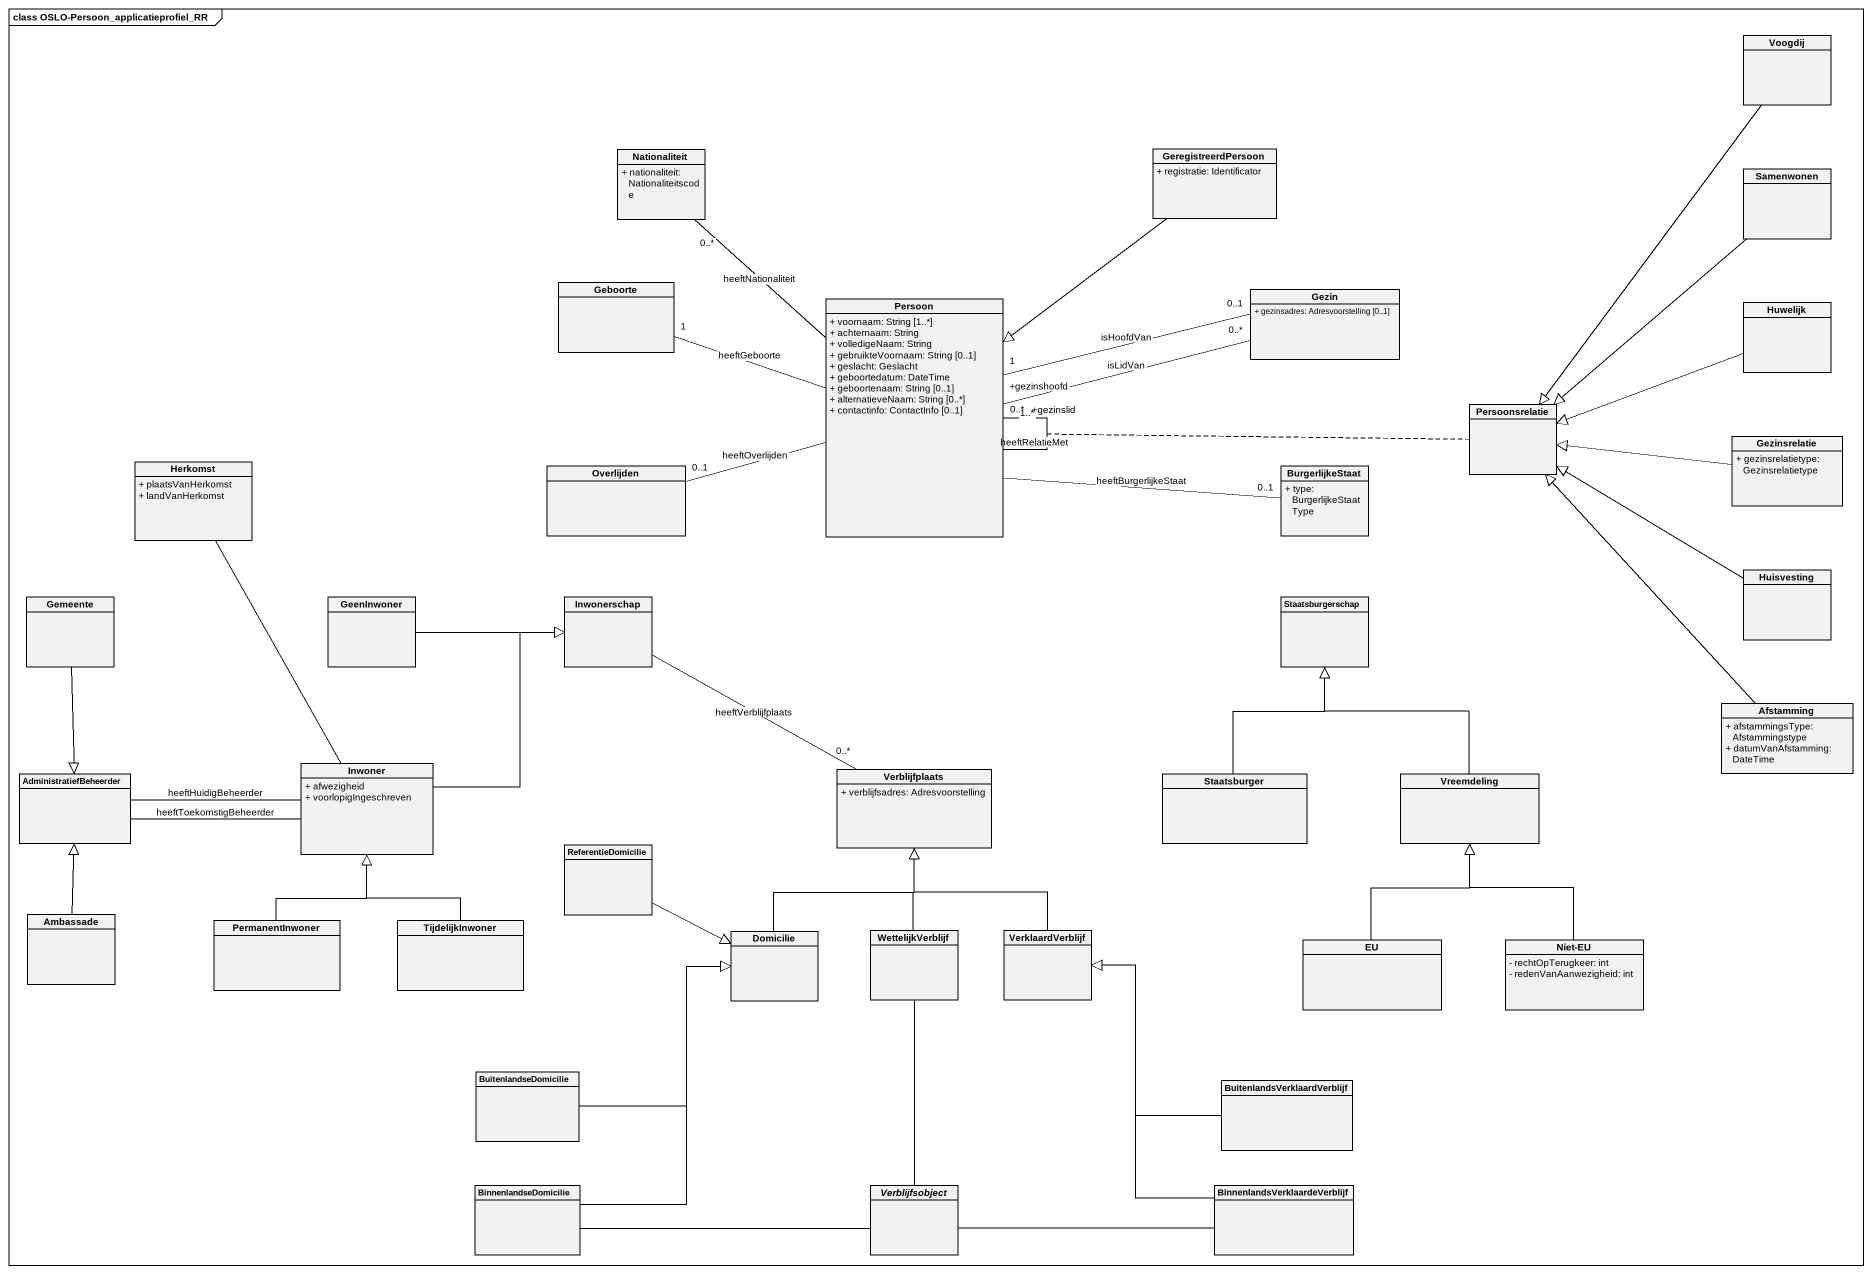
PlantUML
@startuml
mainframe class OSLO-Persoon_applicatieprofiel_RR
hide circle
hide empty members
skinparam classAttributeIconSize 0
class Voogdij
class Nationaliteit {
  + nationaliteit: Nationaliteitscode
}
class GeregistreerdPersoon {
  + registratie: Identificator
}
class Samenwonen
class Geboorte
class Gezin {
  + gezinsadres: Adresvoorstelling [0..1]
}
class Persoon {
  + voornaam: String [1..*]
  + achternaam: String
  + volledigeNaam: String
  + gebruikteVoornaam: String [0..1]
  + geslacht: Geslacht
  + geboortedatum: DateTime
  + geboortenaam: String [0..1]
  + alternatieveNaam: String [0..*]
  + contactinfo: ContactInfo [0..1]
}
class Huwelijk
class Persoonsrelatie
class Gezinsrelatie {
  + gezinsrelatietype: Gezinsrelatietype
}
class Herkomst {
  + plaatsVanHerkomst
  + landVanHerkomst
}
class Overlijden
class BurgerlijkeStaat {
  + type: BurgerlijkeStaatType
}
class Huisvesting
class Gemeente
class GeenInwoner
class Inwonerschap
class Staatsburgerschap
class Afstamming {
  + afstammingsType: Afstammingstype
  + datumVanAfstamming: DateTime
}
class Inwoner {
  + afwezigheid
  + voorlopigIngeschreven
}
class Verblijfplaats {
  + verblijfsadres: Adresvoorstelling
}
class AdministratiefBeheerder
class Staatsburger
class Vreemdeling
class ReferentieDomicilie
class Ambassade
class PermanentInwoner
class TijdelijkInwoner
class Domicilie
class WettelijkVerblijf
class VerklaardVerblijf
class EU
class "Niet-EU" as Niet_EU {
  - rechtOpTerugkeer: int
  - redenVanAanwezigheid: int
}
class BuitenlandseDomicilie
class BuitenlandsVerklaardVerblijf
class BinnenlandseDomicilie
abstract class Verblijfsobject
class "BinnenlandsVerklaardeVerblijf" as BinnenlandsVerklaardeVerblij
Voogdij --|> Persoonsrelatie
GeregistreerdPersoon --|> Persoon
Samenwonen --|> Persoonsrelatie
Persoon -up- "0..*" Nationaliteit : heeftNationaliteit
Persoon -left- "1" Geboorte : heeftGeboorte
Persoon "+gezinshoofd\n1" -right- "0..1" Gezin : isHoofdVan
Persoon "+gezinslid\n1..*" -right- "0..*" Gezin : isLidVan
Persoon -- "0..*" Persoon : heeftRelatieMet
(Persoon, Persoon) .. Persoonsrelatie
Persoon -left- "0..1" Overlijden : heeftOverlijden
Persoon -right- "0..1" BurgerlijkeStaat : heeftBurgerlijkeStaat
Huwelijk -left-|> Persoonsrelatie
Gezinsrelatie -left-|> Persoonsrelatie
Huisvesting -up-|> Persoonsrelatie
Gemeente --|> AdministratiefBeheerder
GeenInwoner -right-|> Inwonerschap
Inwonerschap -right- "0..*" Verblijfplaats : heeftVerblijfplaats
Afstamming -up-|> Persoonsrelatie
Inwoner -up- Herkomst
Inwoner -up-|> Inwonerschap
Inwoner -left- AdministratiefBeheerder : heeftToekomstigBeheerder
Inwoner -left- AdministratiefBeheerder : heeftHuidigBeheerder
Staatsburger -up-|> Staatsburgerschap
Vreemdeling -up-|> Staatsburgerschap
ReferentieDomicilie -right-|> Domicilie
Ambassade -up-|> AdministratiefBeheerder
PermanentInwoner -up-|> Inwoner
TijdelijkInwoner -up-|> Inwoner
Domicilie -up-|> Verblijfplaats
WettelijkVerblijf -up-|> Verblijfplaats
WettelijkVerblijf -- Verblijfsobject
VerklaardVerblijf -up-|> Verblijfplaats
EU -up-|> Vreemdeling
Niet_EU -up-|> Vreemdeling
BuitenlandseDomicilie -right-|> Domicilie
BuitenlandsVerklaardVerblijf -up-|> VerklaardVerblijf
BinnenlandseDomicilie -up-|> Domicilie
BinnenlandseDomicilie -right- Verblijfsobject
BinnenlandsVerklaardeVerblij -up-|> VerklaardVerblijf
BinnenlandsVerklaardeVerblij -left- Verblijfsobject
@enduml
